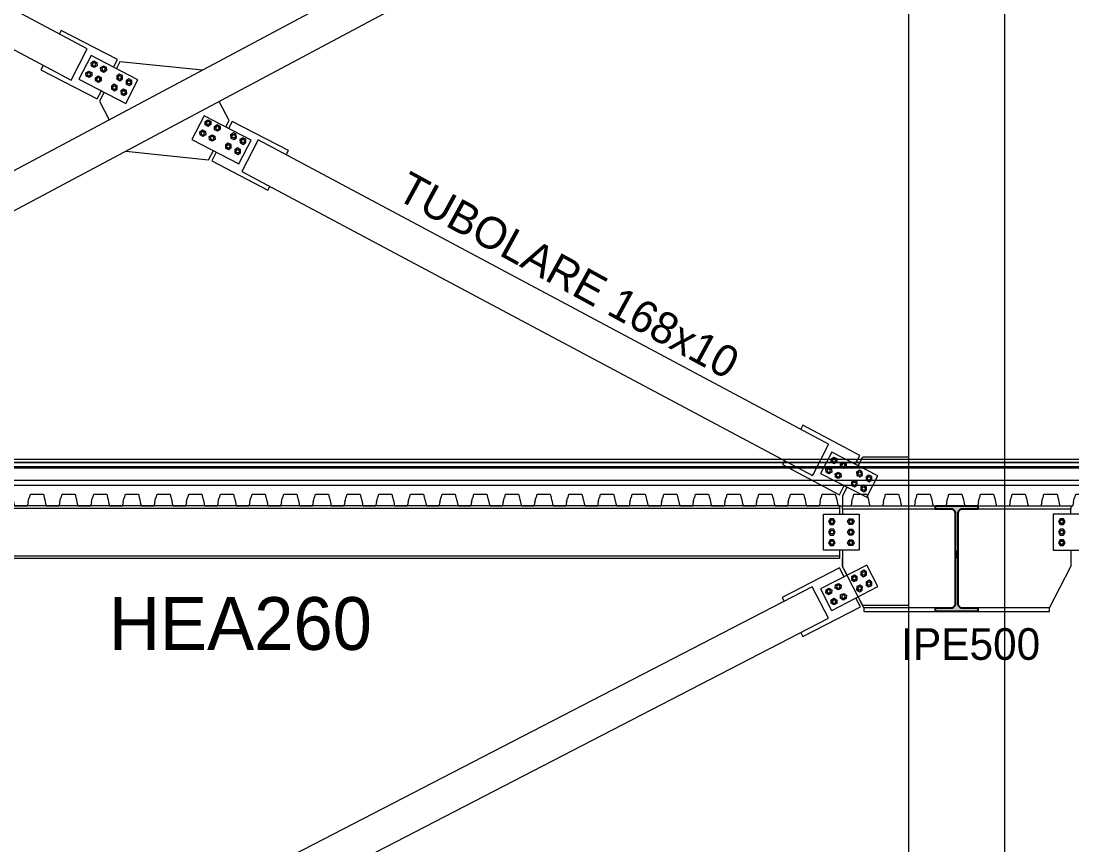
# Model space of a CAD drawing. Header units: millimetres. Extents: x -6949 to 549764, y -83146 to 127128.
# Drawn here: x 283694 to 288671, y 64937 to 68839 of the extents above; entities that cross this region are included whole.
import ezdxf

# ---------------------------------------------------------------- set-up
doc = ezdxf.new("R2010")
doc.units = ezdxf.units.MM
for name, color, linetype, lineweight in [('armatura', 1, 'Continuous', 15), ('bulloni', 5, 'Continuous', 9), ('fonda', 7, 'Continuous', 18), ('Layer4', 7, 'Continuous', 15), ('piastra', 6, 'Continuous', 18), ('S-BEAM', 5, 'Continuous', 18), ('S-COLS', 7, 'Continuous', 18), ('S-FSTN', 7, 'Continuous', 18), ('SEZIONI acciaio - Steel sections', 7, 'Continuous', 25)]:
    doc.layers.add(name, color=color, linetype=linetype, lineweight=lineweight)
doc.layers.add('quote', color=7, linetype='Continuous', lineweight=5, true_color=0x383838)
doc.styles.get("Standard").update_dxf_attribs({"font": ''})
doc.styles.get('Standard').set_extended_font_data('Bahnschrift Light')

# ---------------------------------------------------------------- blocks, each defined once
blk = doc.blocks.new('*U377')
at = {"layer": 'bulloni'}
blk.add_lwpolyline([(-15.6, 0), (-7.8, -13.5), (7.8, -13.5), (15.6, 0), (7.8, 13.5), (-7.8, 13.5)], close=True, dxfattribs=at)
for radius in [9, 7.88]:
    blk.add_circle((0, 0), radius, dxfattribs=at)
blk = doc.blocks.new('*U378')
at = {"color": 0, "linetype": 'ByBlock', "lineweight": -2, "transparency": 16777216}
for p in [(0, 0), (0, -50), (0, -100)]:
    blk.add_blockref('*U377', p, dxfattribs=at)
blk = doc.blocks.new('*U487')
at = {"layer": 'Layer4'}
for points in [[(-109.7, 11.3), (-105.8, 27.5), (-44.2, 27.5), (-40.3, 11.3)], [(-35.1, -10), (-33.5, -8.6), (-35.8, 1.1), (-38.2, 10.8), (-40.3, 11.3)], [(35.1, -10), (33.5, -8.6), (35.8, 1.1), (38.2, 10.8), (40.3, 11.3)], [(40.3, 11.3), (44.2, 27.5), (105.8, 27.5), (109.7, 11.3)], [(-35.1, -10), (-30.7, -27.5), (30.7, -27.5), (35.1, -10)]]:
    blk.add_lwpolyline(points, dxfattribs=at)
blk = doc.blocks.new('*U488')
at = {"layer": 'fonda', "color": 0, "linetype": 'ByBlock', "lineweight": -2, "transparency": 16777216}
for p in [(17850, 0), (18000, 0), (18150, 0), (18300, 0), (18450, 0), (18600, 0), (18750, 0), (18900, 0), (19050, 0), (19200, 0), (19350, 0), (19500, 0), (19650, 0), (19800, 0), (19950, 0), (20100, 0), (20250, 0), (20400, 0), (20550, 0), (20700, 0), (20850, 0), (21000, 0), (21150, 0), (21300, 0), (21450, 0), (21600, 0), (21750, 0), (21900, 0), (22050, 0), (22200, 0), (22350, 0), (22500, 0), (22650, 0), (22800, 0)]:
    blk.add_blockref('*U487', p, dxfattribs=at)
blk = doc.blocks.new('*U1689')
at = {"layer": 'quote', "true_color": 0xc7c8ca}
h = blk.add_hatch(color=9, dxfattribs=at)
h.dxf.hatch_style = 1
h.paths.add_polyline_path([(100, 500), (38.5, 500), (-100, 500), (-100, 484), (-26.1, 484, -0.414214), (-5.1, 463), (-5.1, 37, -0.414214), (-26.1, 16), (-100, 16), (-100, 0), (100, 0), (100, 16), (26.1, 16, -0.414214), (5.1, 37), (5.1, 463, -0.414214), (26.1, 484), (100, 484)])
blk = doc.blocks.new('*U1690')
at = {"layer": 'quote', "color": 0, "linetype": 'ByBlock', "lineweight": -2, "transparency": 16777216}
blk.add_blockref('*U1689', (22500, -8000), dxfattribs=at)
blk = doc.blocks.new('*U1713')
at = {"layer": 'bulloni'}
blk.add_lwpolyline([(-15.6, 0), (-7.8, -13.5), (7.8, -13.5), (15.6, 0), (7.8, 13.5), (-7.8, 13.5)], close=True, dxfattribs=at)
for radius in [9, 7.88]:
    blk.add_circle((0, 0), radius, dxfattribs=at)
blk = doc.blocks.new('*U1714')
at = {"color": 0, "linetype": 'ByBlock', "lineweight": -2, "transparency": 16777216}
for p in [(0, 0), (0, -50), (0, -100)]:
    blk.add_blockref('*U1713', p, dxfattribs=at)
blk = doc.blocks.new('*U1711')
at = {"layer": 'bulloni'}
blk.add_lwpolyline([(-15.6, 0), (-7.8, -13.5), (7.8, -13.5), (15.6, 0), (7.8, 13.5), (-7.8, 13.5)], close=True, dxfattribs=at)
for radius in [9, 7.88]:
    blk.add_circle((0, 0), radius, dxfattribs=at)
blk = doc.blocks.new('*U1712')
at = {"color": 0, "linetype": 'ByBlock', "lineweight": -2, "transparency": 16777216}
for p in [(0, 0), (0, -50), (0, -100)]:
    blk.add_blockref('*U1711', p, dxfattribs=at)
blk = doc.blocks.new('*U1725')
at = {"layer": 'bulloni'}
blk.add_lwpolyline([(-15.6, 0), (-7.8, -13.5), (7.8, -13.5), (15.6, 0), (7.8, 13.5), (-7.8, 13.5)], close=True, dxfattribs=at)
for radius in [9, 7.88]:
    blk.add_circle((0, 0), radius, dxfattribs=at)
blk = doc.blocks.new('*U1726')
at = {"color": 0, "linetype": 'ByBlock', "lineweight": -2, "transparency": 16777216}
for p in [(0, 0), (50, 0), (0, -54), (50, -54)]:
    blk.add_blockref('*U1725', p, dxfattribs=at)
blk = doc.blocks.new('*U1723')
at = {"layer": 'bulloni'}
blk.add_lwpolyline([(-15.6, 0), (-7.8, -13.5), (7.8, -13.5), (15.6, 0), (7.8, 13.5), (-7.8, 13.5)], close=True, dxfattribs=at)
for radius in [9, 7.88]:
    blk.add_circle((0, 0), radius, dxfattribs=at)
blk = doc.blocks.new('*U1724')
at = {"color": 0, "linetype": 'ByBlock', "lineweight": -2, "transparency": 16777216}
for p in [(0, 0), (50, 0), (0, -54), (50, -54)]:
    blk.add_blockref('*U1723', p, dxfattribs=at)
blk = doc.blocks.new('*U1727')
at = {"layer": 'bulloni'}
blk.add_lwpolyline([(-15.6, 0), (-7.8, -13.5), (7.8, -13.5), (15.6, 0), (7.8, 13.5), (-7.8, 13.5)], close=True, dxfattribs=at)
for radius in [9, 7.88]:
    blk.add_circle((0, 0), radius, dxfattribs=at)
blk = doc.blocks.new('*U1728')
at = {"color": 0, "linetype": 'ByBlock', "lineweight": -2, "transparency": 16777216}
for p in [(0, 0), (50, 0), (0, -54), (50, -54)]:
    blk.add_blockref('*U1727', p, dxfattribs=at)
blk = doc.blocks.new('*U1729')
at = {"layer": 'bulloni'}
blk.add_lwpolyline([(-15.6, 0), (-7.8, -13.5), (7.8, -13.5), (15.6, 0), (7.8, 13.5), (-7.8, 13.5)], close=True, dxfattribs=at)
for radius in [9, 7.88]:
    blk.add_circle((0, 0), radius, dxfattribs=at)
blk = doc.blocks.new('*U1730')
at = {"color": 0, "linetype": 'ByBlock', "lineweight": -2, "transparency": 16777216}
for p in [(0, 0), (50, 0), (0, -54), (50, -54)]:
    blk.add_blockref('*U1729', p, dxfattribs=at)
blk = doc.blocks.new('*U1748')
at = {"layer": 'bulloni'}
blk.add_lwpolyline([(-15.6, 0), (-7.8, -13.5), (7.8, -13.5), (15.6, 0), (7.8, 13.5), (-7.8, 13.5)], close=True, dxfattribs=at)
for radius in [9, 7.88]:
    blk.add_circle((0, 0), radius, dxfattribs=at)
blk = doc.blocks.new('*U1749')
at = {"color": 0, "linetype": 'ByBlock', "lineweight": -2, "transparency": 16777216}
for p in [(0, 0), (50, 0), (0, -54), (50, -54)]:
    blk.add_blockref('*U1748', p, dxfattribs=at)
blk = doc.blocks.new('*U1750')
at = {"layer": 'bulloni'}
blk.add_lwpolyline([(-15.6, 0), (-7.8, -13.5), (7.8, -13.5), (15.6, 0), (7.8, 13.5), (-7.8, 13.5)], close=True, dxfattribs=at)
for radius in [9, 7.88]:
    blk.add_circle((0, 0), radius, dxfattribs=at)
blk = doc.blocks.new('*U1747')
at = {"color": 0, "linetype": 'ByBlock', "lineweight": -2, "transparency": 16777216}
for p in [(0, 0), (50, 0), (0, -54), (50, -54)]:
    blk.add_blockref('*U1750', p, dxfattribs=at)
blk = doc.blocks.new('*U1780')
at = {"layer": 'bulloni'}
blk.add_lwpolyline([(-15.6, 0), (-7.8, -13.5), (7.8, -13.5), (15.6, 0), (7.8, 13.5), (-7.8, 13.5)], close=True, dxfattribs=at)
for radius in [9, 7.88]:
    blk.add_circle((0, 0), radius, dxfattribs=at)
blk = doc.blocks.new('*U1781')
at = {"color": 0, "linetype": 'ByBlock', "lineweight": -2, "transparency": 16777216}
for p in [(0, 0), (50, 0), (0, -54), (50, -54)]:
    blk.add_blockref('*U1780', p, dxfattribs=at)
blk = doc.blocks.new('*U1782')
at = {"layer": 'bulloni'}
blk.add_lwpolyline([(-15.6, 0), (-7.8, -13.5), (7.8, -13.5), (15.6, 0), (7.8, 13.5), (-7.8, 13.5)], close=True, dxfattribs=at)
for radius in [9, 7.88]:
    blk.add_circle((0, 0), radius, dxfattribs=at)
blk = doc.blocks.new('*U1779')
at = {"color": 0, "linetype": 'ByBlock', "lineweight": -2, "transparency": 16777216}
for p in [(0, 0), (50, 0), (0, -54), (50, -54)]:
    blk.add_blockref('*U1782', p, dxfattribs=at)

msp = doc.modelspace()

# ---------------------------------------------------------------- linework, layer by layer
at = {"color": 0, "lineweight": 9}
for points in [[(265083.8, 66764.8), (303665.8, 66764.8), (303665.8, 66748.4), (265083.8, 66748.4)], [(265083.8, 66748.4), (303665.8, 66748.4), (303665.8, 66728.4), (265083.8, 66728.4)]]:
    msp.add_lwpolyline(points, close=True, dxfattribs=at)
msp.add_lwpolyline([(265083.8, 66663.4), (265083.8, 66723.4), (303665.8, 66723.4), (303665.8, 66663.4), (265083.8, 66663.4)], dxfattribs=at)
at = {"layer": 'armatura'}
msp.add_lwpolyline([(265113.8, 66640.4), (303644.1, 66640.4)], dxfattribs=at)
at = {"layer": 'piastra'}
for p, q in [((283884.3, 68794.6), (283875.7, 68778)), ((284150.8, 68656.9), (283884.3, 68794.6)), ((284132.2, 68621), (284150.8, 68656.9)), ((284162.2, 68646.4), (284145.5, 68614.1)), ((284162.2, 68646.4), (284162.2, 68646.4)), ((283798.8, 68629.1), (283787.9, 68608)), ((283787.9, 68608), (284054.4, 68470.3)), ((284054.4, 68470.3), (284074.4, 68509)), ((284087.7, 68502.2), (284065.8, 68459.9)), ((284561.2, 68390.4), (284503.4, 68278.4)), ((284783.3, 68275.6), (284561.2, 68390.4)), ((284663.4, 68337.6), (284679, 68367.9)), ((284679, 68367.9), (284679, 68367.9)), ((284503.4, 68278.4), (284725.5, 68163.7)), ((284725.5, 68163.7), (284783.3, 68275.6)), ((284582.6, 68181.3), (284605.6, 68225.7)), ((284599.6, 68181.5), (284599.6, 68181.5)), ((287583.8, 66589.2), (287583.8, 66543.4)), ((287583.8, 66527.4), (287583.8, 66503.4)), ((288665.8, 66503.4), (288665.8, 66527.4)), ((287583.8, 66333.4), (287583.8, 66256.1)), ((287583.8, 66256.1), (287583.8, 66293.4)), ((288665.8, 66333.4), (288665.8, 66256.1)), ((287605.5, 66214.1), (287583.8, 66256.1)), ((287685.4, 66059.4), (287583.8, 66256.1)), ((288564.2, 66059.4), (288665.8, 66256.1)), ((287679.7, 66070.5), (287658.2, 66112.2)), ((287896.3, 66070.5), (287679.7, 66070.5))]:
    msp.add_line(p, q, dxfattribs=at)
for points in [[(284247.7, 68561.3), (284025.6, 68676.1), (283967.8, 68564.1), (284189.9, 68449.4)], [(287493.8, 66503.4), (287663.8, 66503.4), (287663.8, 66333.4), (287493.8, 66333.4)], [(288752.4, 66503.4), (288582.4, 66503.4), (288582.4, 66333.4), (288752.4, 66333.4)]]:
    msp.add_lwpolyline(points, close=True, dxfattribs=at)
for points in [[(284553, 68606.8), (284553, 68606.8), (284162.2, 68646.4)], [(284065.8, 68459.9), (284111.6, 68371.4)], [(284679, 68367.9), (284631.9, 68458.9)], [(284949.6, 68205.3), (284960, 68225.3), (284693.5, 68363), (284676.8, 68330.7)], [(284190.5, 68223.5), (284190.5, 68223.5), (284582.6, 68181.3)], [(284618.9, 68218.8), (284597.1, 68176.5), (284863.6, 68038.8), (284872.7, 68056.3)], [(287644.8, 66740), (287666.5, 66781.9), (287396.4, 66925.9), (287386.1, 66905.8)], [(287480.6, 66696.6), (287480.6, 66696.6), (287699.1, 66583.7), (287751.4, 66684.9), (287532.9, 66797.9), (287480.6, 66696.6)], [(287309.1, 66756.9), (287300, 66739.3), (287570.1, 66595.3), (287592.5, 66638.7)], [(287658.2, 66733.1), (287680.2, 66775.8), (287896.3, 66775.8)], [(287583.8, 66589.2), (287605.8, 66631.9)], [(288098.7, 66527.4), (287583.8, 66527.4), (287583.8, 66543.4), (288665.8, 66543.4), (288665.8, 66527.4), (288150.9, 66527.4)], [(287592.8, 66207.5), (287570.1, 66250), (287298.2, 66109.5), (287308, 66091.1)], [(287534.3, 66047.1), (287751.1, 66161), (287699, 66262.4), (287480.5, 66149.5), (287532.6, 66048.1)], [(287387.2, 65942.6), (287397, 65924.2), (287668.9, 66064.7), (287646.8, 66106.2)], [(288098.7, 66059.4), (287685.4, 66059.4), (287685.4, 66043.4), (288564.2, 66043.4), (288564.2, 66059.4), (288150.9, 66059.4)]]:
    msp.add_lwpolyline(points, dxfattribs=at)
at = {"layer": 'S-BEAM'}
for p, q in [((287442.8, 70148.1), (281231.2, 66835.2)), ((281308.2, 66686.2), (287519.8, 69999.1)), ((284740.2, 68127), (287441.4, 66686.4)), ((287518.4, 66835.2), (287441.4, 66686.2)), ((287441.7, 66686.8), (287446.3, 66695.7)), ((287570.4, 66543.4), (281175.8, 66543.4)), ((287570.4, 66543.4), (287570.4, 66503.4)), ((287570.4, 66530.9), (281175.8, 66530.9)), ((281175.8, 66305.9), (287570.4, 66305.9)), ((287570.4, 66293.4), (281175.8, 66293.4)), ((287570.4, 66333.4), (287570.4, 66293.4)), ((288124.8, 66305.9), (288124.8, 66329.9)), ((288124.8, 66329.9), (288124.8, 66305.9)), ((288124.8, 66305.9), (288124.8, 66293.4))]:
    msp.add_line(p, q, dxfattribs=at)
for points in [[(281229.9, 69999.2), (283931.1, 68558.5), (284008, 68707.4), (281306.8, 70148.1)], [(287518.4, 66835.2), (284817.2, 68275.9), (284740.2, 68127)], [(281321.1, 62808.5), (287518.4, 66010.4), (287441.2, 66159.9), (281243.9, 62958)]]:
    msp.add_lwpolyline(points, dxfattribs=at)
at = {"layer": 'S-COLS'}
for p, q in [((287896.3, 74543.4), (287896.3, 62563.4)), ((288353.3, 62563.4), (288353.3, 74543.4))]:
    msp.add_line(p, q, dxfattribs=at)
at = {"layer": 'S-FSTN'}
for p, q in [((284960, 68225.3), (284960, 68225.3)), ((284867.2, 68045.8), (284867.2, 68045.8))]:
    msp.add_line(p, q, dxfattribs=at)
at = {"layer": 'SEZIONI acciaio - Steel sections'}
msp.add_lwpolyline([(288024.8, 66543.4), (288224.8, 66543.4), (288224.8, 66527.4), (288150.9, 66527.4, 0.414214), (288129.9, 66506.4), (288129.9, 66080.4, 0.414214), (288150.9, 66059.4), (288224.8, 66059.4), (288224.8, 66043.4), (288024.8, 66043.4), (288024.8, 66059.4), (288098.7, 66059.4, 0.414214), (288119.7, 66080.4), (288119.7, 66506.4, 0.414214), (288098.7, 66527.4), (288024.8, 66527.4)], format="xyb", close=True, dxfattribs=at)

# ---------------------------------------------------------------- block references
at = {"xscale": -1}
for name, p, rotation in [('*U1726', (284015.5, 68586.7), 152.6761095661622), ('*U1728', (284554.8, 68308.1), 152.6761095661622), ('*U1749', (287519.2, 66710.4), 152.6761095661622), ('*U1779', (287544.1, 66089.5), 207.3238914211313)]:
    msp.add_blockref(name, p, dxfattribs=dict(at, rotation=rotation))
for name, p, rotation in [('*U1724', (284180.7, 68501.4), 152.6761085788687), ('*U1730', (284720, 68222.7), 152.6761085788687), ('*U1747', (287684.5, 66625), 152.6761085788687), ('*U1781', (287709.3, 66174.9), 207.3238904338378)]:
    msp.add_blockref(name, p, dxfattribs=dict(rotation=rotation))
for name, p in [('*U1714', (287533.8, 66468.4)), ('*U378', (288622.4, 66468.4))]:
    msp.add_blockref(name, p)
msp.add_blockref('*U1712', (287623.8, 66468.4), dxfattribs=at)
at = {"layer": 'fonda'}
msp.add_blockref('*U488', (265844.1, 66570.9), dxfattribs=at)
at = {"layer": 'quote'}
msp.add_blockref('*U1690', (265624.8, 74043.4), dxfattribs=at)

# ---------------------------------------------------------------- texts
at = {"layer": 'quote', "insert": (285535.4, 68132.1), "char_height": 150, "attachment_point": 1, "rotation": 331.3132}
msp.add_mtext_dynamic_manual_height_columns('TUBOLARE 168x10', width=2142.529, gutter_width=1, heights=[0], dxfattribs=at)
at = {"layer": 'quote', "attachment_point": 1}
for s, insert, char_height in [('HEA260', (284110.6, 66110.8), 250), ('IPE500', (287862.3, 65963.7), 150)]:
    msp.add_mtext_dynamic_manual_height_columns(s, width=854.219, gutter_width=1, heights=[0], dxfattribs=dict(at, insert=insert, char_height=char_height))

doc.saveas('drawing.dxf')
